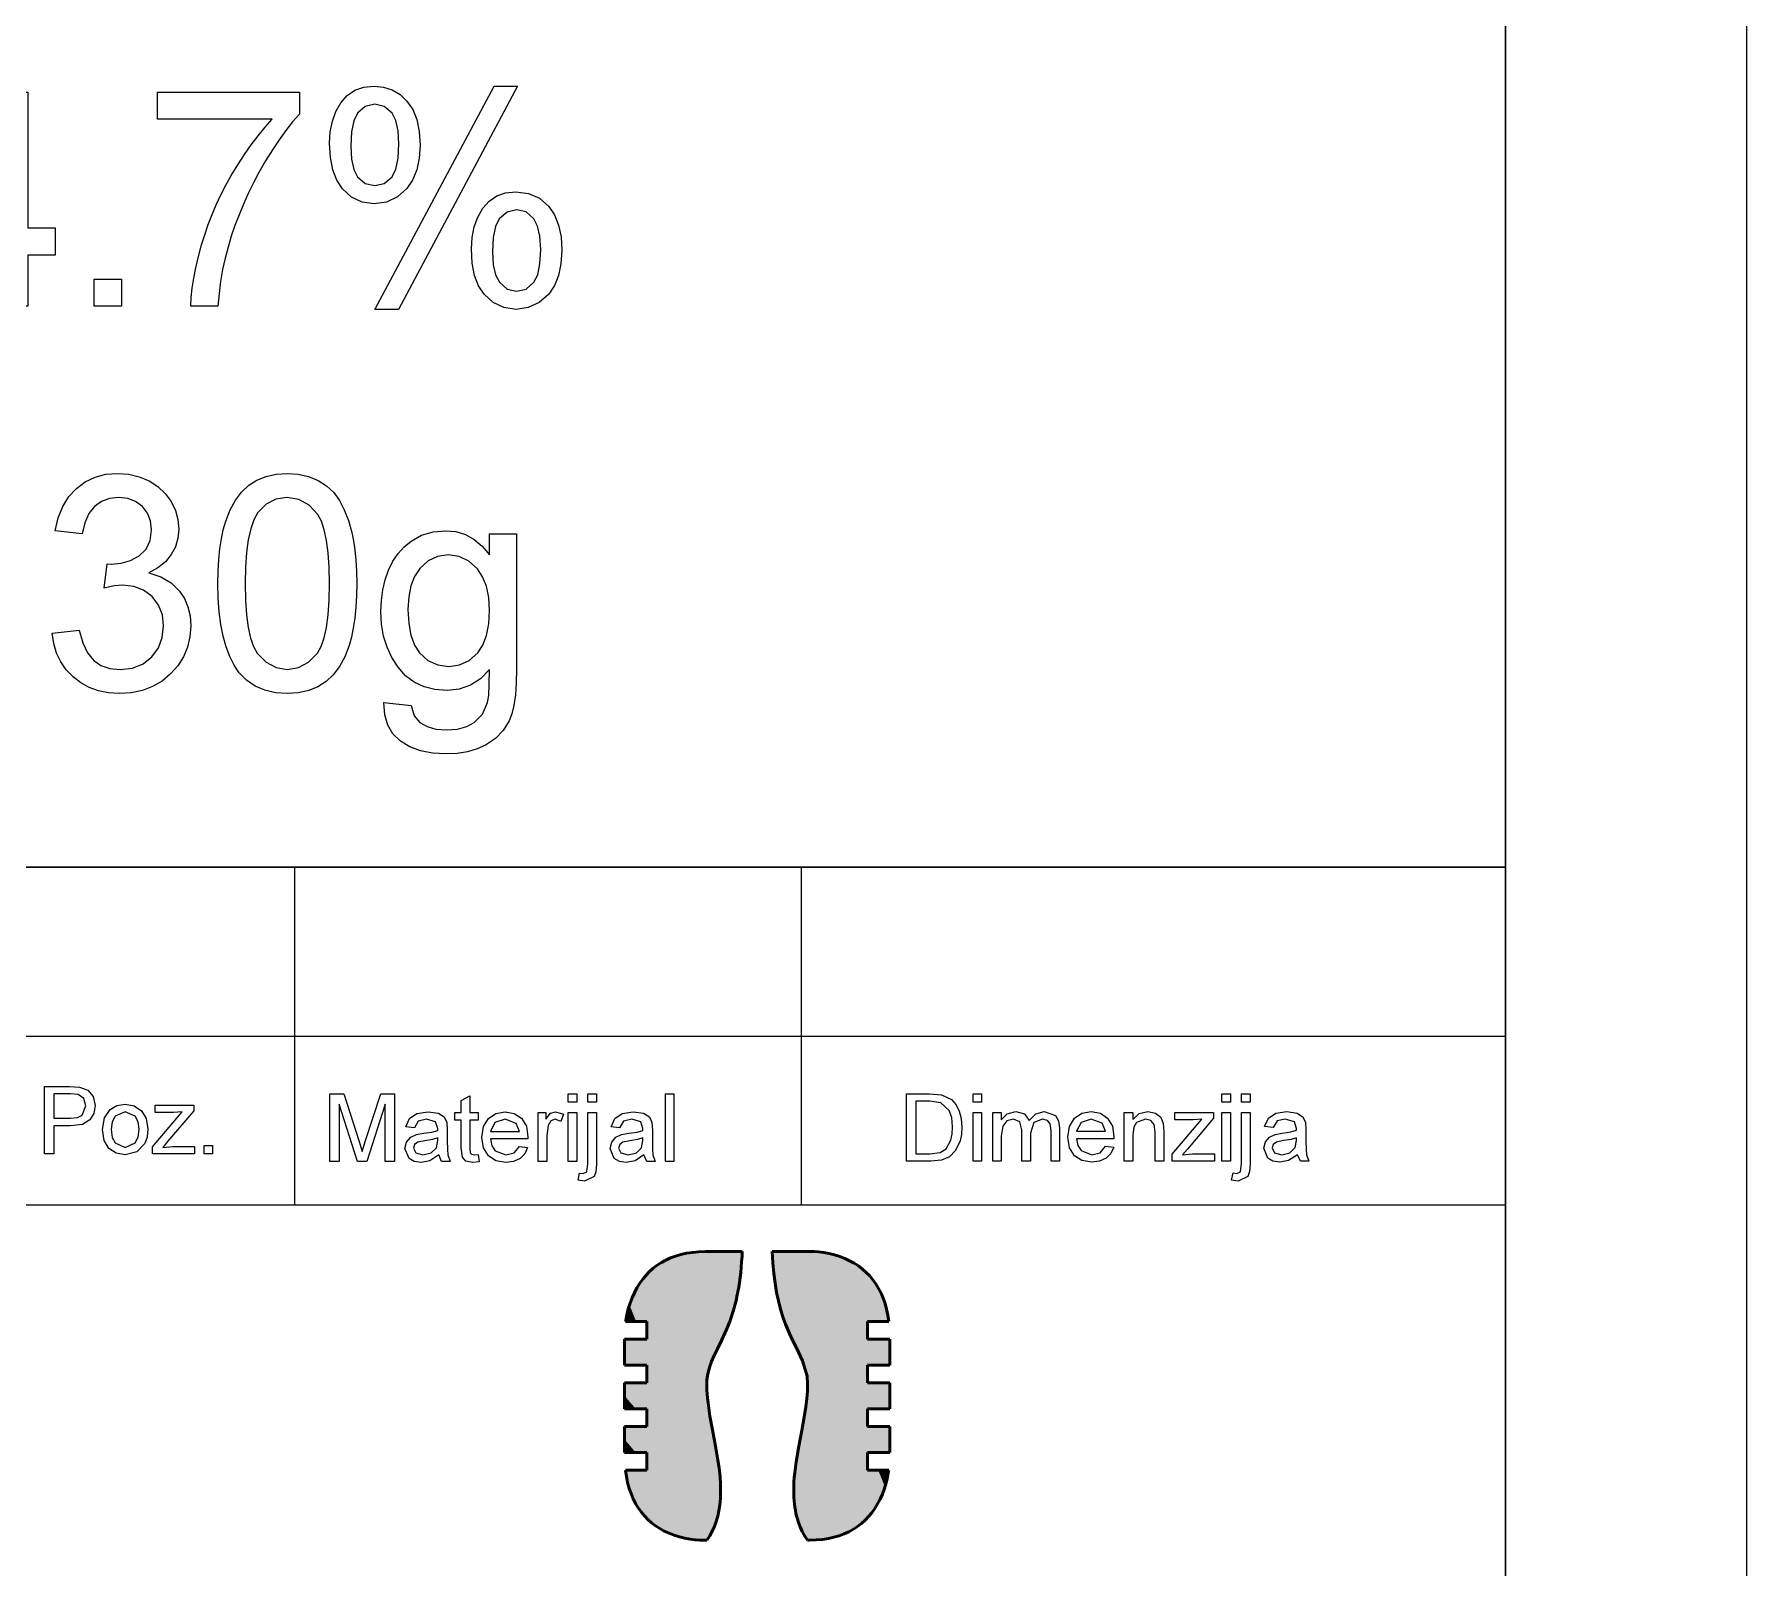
# Model space of a CAD drawing. Extents: x 0 to 297, y 0 to 538.
# Drawn here: x 261.52 to 297, y 25.49 to 57.26 of the extents above; entities that cross this region are included whole.
import ezdxf

# ---------------------------------------------------------------- set-up
doc = ezdxf.new("R2010")
doc.units = 0

msp = doc.modelspace()

# ---------------------------------------------------------------- linework, layer by layer
at = {"color": 7, "lineweight": 13}
for p, q in [((297, 0), (297, 420)), ((142.421, 36.5), (292, 36.5)), ((292, 33), (142.421, 33))]:
    msp.add_line(p, q, dxfattribs=at)
at = {"color": 7, "lineweight": 30}
for p, q in [((292, 5), (292, 415)), ((142.421, 40), (292, 40))]:
    msp.add_line(p, q, dxfattribs=at)
at = {"color": 7, "lineweight": 13, "ltscale": 0.175}
for p, q in [((266.911, 40), (266.911, 33)), ((277.411, 40), (277.411, 33))]:
    msp.add_line(p, q, dxfattribs=at)
at = {"color": 7, "lineweight": 13}
for points in [[(260.826, 51.623), (260.826, 52.685), (258.826, 52.685), (258.826, 53.248), (260.951, 56.06), (261.388, 56.06), (261.388, 53.248), (261.951, 53.248), (261.951, 52.685), (261.388, 52.685), (261.388, 51.623)], [(264.076, 55.498), (264.076, 56.06), (267.013, 56.06), (267.013, 55.605), (266.872, 55.444), (266.732, 55.266), (266.592, 55.072), (266.453, 54.862), (266.314, 54.636), (266.175, 54.394), (266.06, 54.178), (265.953, 53.961), (265.854, 53.742), (265.762, 53.521), (265.678, 53.298), (265.602, 53.074), (265.534, 52.848), (265.473, 52.62), (265.422, 52.383), (265.38, 52.138), (265.348, 51.885), (265.326, 51.623), (264.763, 51.623), (264.772, 51.804), (264.792, 51.998), (264.824, 52.204), (264.867, 52.422), (264.921, 52.652), (264.987, 52.894), (265.052, 53.106), (265.124, 53.315), (265.204, 53.523), (265.292, 53.728), (265.387, 53.931), (265.49, 54.132), (265.6, 54.331), (265.735, 54.556), (265.873, 54.768), (266.013, 54.969), (266.156, 55.157), (266.302, 55.333), (266.451, 55.498)], [(267.638, 55), (267.653, 55.237), (267.697, 55.456), (267.771, 55.657), (267.874, 55.839), (268.006, 55.99), (268.164, 56.099), (268.348, 56.163), (268.559, 56.185), (268.757, 56.166), (268.936, 56.108), (269.098, 56.011), (269.242, 55.875), (269.361, 55.702), (269.445, 55.493), (269.496, 55.247), (269.513, 54.964), (269.496, 54.689), (269.445, 54.447), (269.359, 54.238), (269.24, 54.063), (269.043, 53.888), (268.818, 53.783), (268.565, 53.748), (268.315, 53.782), (268.094, 53.886), (267.903, 54.059), (267.787, 54.235), (267.704, 54.45), (267.655, 54.705)], [(268.577, 51.56), (271.048, 56.185), (271.535, 56.185), (269.064, 51.56)], [(268.574, 55.81), (268.378, 55.764), (268.218, 55.625), (268.139, 55.466), (268.091, 55.239), (268.076, 54.942), (268.091, 54.671), (268.139, 54.459), (268.219, 54.307), (268.379, 54.169), (268.574, 54.123), (268.772, 54.169), (268.933, 54.308), (269.012, 54.466), (269.06, 54.692), (269.076, 54.987), (269.06, 55.26), (269.012, 55.473), (268.932, 55.626), (268.771, 55.764)], [(270.576, 52.812), (270.59, 53.051), (270.634, 53.271), (270.708, 53.472), (270.811, 53.653), (270.943, 53.804), (271.101, 53.912), (271.286, 53.976), (271.498, 53.998), (271.757, 53.963), (271.985, 53.86), (272.18, 53.688), (272.299, 53.515), (272.383, 53.305), (272.434, 53.059), (272.451, 52.777), (272.433, 52.501), (272.382, 52.259), (272.297, 52.051), (272.178, 51.876), (271.981, 51.7), (271.756, 51.595), (271.501, 51.56), (271.251, 51.595), (271.031, 51.699), (270.84, 51.873), (270.724, 52.049), (270.642, 52.264), (270.592, 52.519)], [(271.513, 53.623), (271.315, 53.576), (271.155, 53.437), (271.076, 53.279), (271.029, 53.051), (271.013, 52.754), (271.029, 52.485), (271.077, 52.273), (271.157, 52.121), (271.317, 51.981), (271.51, 51.935), (271.71, 51.981), (271.871, 52.121), (271.95, 52.278), (271.997, 52.505), (272.013, 52.799), (271.997, 53.073), (271.949, 53.286), (271.869, 53.438), (271.709, 53.577)], [(262.763, 51.623), (262.763, 52.185), (263.326, 52.185), (263.326, 51.623)], [(261.888, 44.849), (262.451, 44.911), (262.524, 44.65), (262.624, 44.443), (262.748, 44.289), (262.902, 44.183), (263.086, 44.12), (263.303, 44.099), (263.557, 44.127), (263.775, 44.214), (263.956, 44.359), (264.092, 44.546), (264.173, 44.761), (264.201, 45.003), (264.174, 45.233), (264.094, 45.434), (263.96, 45.608), (263.785, 45.74), (263.581, 45.82), (263.348, 45.847), (263.178, 45.831), (262.97, 45.786), (263.03, 46.286), (263.115, 46.279), (263.322, 46.299), (263.515, 46.357), (263.693, 46.454), (263.836, 46.592), (263.922, 46.772), (263.951, 46.994), (263.929, 47.175), (263.866, 47.334), (263.76, 47.472), (263.62, 47.577), (263.456, 47.64), (263.267, 47.661), (263.079, 47.64), (262.913, 47.578), (262.769, 47.474), (262.652, 47.328), (262.567, 47.14), (262.513, 46.911), (261.951, 46.974), (262.015, 47.24), (262.11, 47.475), (262.236, 47.679), (262.392, 47.85), (262.575, 47.986), (262.779, 48.083), (263.004, 48.142), (263.249, 48.161), (263.479, 48.144), (263.696, 48.092), (263.9, 48.005), (264.083, 47.888), (264.235, 47.746), (264.355, 47.578), (264.443, 47.394), (264.495, 47.203), (264.513, 47.004), (264.496, 46.817), (264.444, 46.642), (264.357, 46.479), (264.237, 46.332), (264.083, 46.206), (263.897, 46.102), (264.143, 46.019), (264.354, 45.893), (264.528, 45.722), (264.631, 45.569), (264.704, 45.397), (264.748, 45.208), (264.763, 45), (264.746, 44.773), (264.696, 44.56), (264.612, 44.361), (264.495, 44.176), (264.344, 44.006), (264.167, 43.859), (263.973, 43.745), (263.761, 43.664), (263.531, 43.615), (263.284, 43.599), (263.06, 43.612), (262.852, 43.654), (262.66, 43.724), (262.484, 43.821), (262.324, 43.947), (262.184, 44.094), (262.071, 44.258), (261.983, 44.438), (261.923, 44.635)], [(265.326, 45.878), (265.33, 46.134), (265.343, 46.374), (265.366, 46.597), (265.397, 46.804), (265.437, 46.995), (265.487, 47.169), (265.577, 47.403), (265.687, 47.605), (265.816, 47.775), (265.965, 47.914), (266.133, 48.022), (266.323, 48.099), (266.533, 48.146), (266.763, 48.161), (266.991, 48.145), (267.204, 48.097), (267.401, 48.016), (267.576, 47.906), (267.724, 47.767), (267.844, 47.599), (267.943, 47.404), (268.029, 47.182), (268.101, 46.934), (268.137, 46.767), (268.165, 46.577), (268.185, 46.366), (268.197, 46.133), (268.201, 45.878), (268.196, 45.624), (268.183, 45.386), (268.161, 45.164), (268.13, 44.957), (268.09, 44.767), (268.041, 44.593), (267.952, 44.36), (267.843, 44.157), (267.714, 43.986), (267.565, 43.847), (267.396, 43.738), (267.206, 43.661), (266.995, 43.614), (266.763, 43.599), (266.519, 43.616), (266.297, 43.668), (266.097, 43.754), (265.918, 43.875), (265.762, 44.03), (265.66, 44.188), (265.571, 44.367), (265.496, 44.566), (265.435, 44.787), (265.387, 45.028), (265.353, 45.291), (265.332, 45.574)], [(265.888, 45.88), (265.895, 45.533), (265.916, 45.23), (265.951, 44.968), (266, 44.749), (266.063, 44.572), (266.14, 44.438), (266.322, 44.249), (266.529, 44.136), (266.763, 44.099), (266.997, 44.136), (267.204, 44.25), (267.386, 44.439), (267.463, 44.574), (267.526, 44.751), (267.575, 44.97), (267.61, 45.231), (267.631, 45.534), (267.638, 45.88), (267.631, 46.218), (267.611, 46.516), (267.577, 46.774), (267.529, 46.992), (267.468, 47.17), (267.393, 47.308), (267.214, 47.504), (267.002, 47.622), (266.757, 47.661), (266.525, 47.626), (266.323, 47.523), (266.15, 47.35), (266.07, 47.198), (266.004, 47.009), (265.953, 46.783), (265.917, 46.519), (265.895, 46.218)], [(268.763, 43.411), (269.326, 43.349), (269.388, 43.14), (269.508, 42.997), (269.659, 42.915), (269.841, 42.865), (270.057, 42.849), (270.288, 42.865), (270.481, 42.915), (270.636, 42.997), (270.806, 43.175), (270.911, 43.413), (270.935, 43.562), (270.948, 43.79), (270.951, 44.099), (270.763, 43.907), (270.555, 43.77), (270.324, 43.688), (270.072, 43.661), (269.822, 43.68), (269.595, 43.738), (269.393, 43.835), (269.214, 43.969), (269.059, 44.143), (268.93, 44.343), (268.83, 44.559), (268.758, 44.79), (268.715, 45.037), (268.701, 45.299), (268.711, 45.526), (268.741, 45.745), (268.791, 45.954), (268.861, 46.155), (268.951, 46.34), (269.058, 46.502), (269.184, 46.642), (269.327, 46.76), (269.543, 46.879), (269.782, 46.95), (270.044, 46.974), (270.256, 46.954), (270.453, 46.894), (270.634, 46.794), (270.8, 46.654), (270.951, 46.474), (270.951, 46.911), (271.513, 46.911), (271.513, 44.105), (271.507, 43.82), (271.488, 43.57), (271.457, 43.355), (271.414, 43.176), (271.359, 43.032), (271.236, 42.836), (271.073, 42.669), (270.87, 42.532), (270.693, 42.452), (270.497, 42.394), (270.281, 42.36), (270.046, 42.349), (269.77, 42.365), (269.522, 42.415), (269.301, 42.497), (269.108, 42.613), (268.952, 42.762), (268.843, 42.945), (268.78, 43.161)], [(269.263, 45.338), (269.278, 45.052), (269.323, 44.807), (269.398, 44.604), (269.503, 44.443), (269.677, 44.286), (269.878, 44.192), (270.106, 44.161), (270.332, 44.192), (270.532, 44.286), (270.707, 44.441), (270.814, 44.601), (270.89, 44.801), (270.935, 45.041), (270.951, 45.32), (270.935, 45.589), (270.888, 45.822), (270.81, 46.02), (270.7, 46.183), (270.522, 46.344), (270.321, 46.441), (270.097, 46.474), (269.877, 46.442), (269.68, 46.346), (269.506, 46.187), (269.4, 46.027), (269.324, 45.832), (269.278, 45.602)], [(261.731, 34.06), (261.731, 35.46), (262.25, 35.46), (262.46, 35.447), (262.629, 35.383), (262.74, 35.25), (262.781, 35.062), (262.754, 34.9), (262.671, 34.765), (262.517, 34.674), (262.274, 34.643), (261.926, 34.643), (261.926, 34.06)], [(261.926, 34.799), (262.272, 34.799), (262.418, 34.816), (262.515, 34.867), (262.587, 35.057), (262.545, 35.209), (262.433, 35.292), (262.268, 35.305), (261.926, 35.305)], [(267.645, 33.905), (267.645, 35.305), (267.934, 35.305), (268.252, 34.32), (268.316, 34.113), (268.386, 34.337), (268.701, 35.305), (268.987, 35.305), (268.987, 33.905), (268.792, 33.905), (268.792, 35.091), (268.412, 33.905), (268.217, 33.905), (267.84, 35.091), (267.84, 33.905)], [(270.717, 34.051), (270.737, 33.9), (270.607, 33.885), (270.461, 33.914), (270.389, 33.991), (270.367, 34.189), (270.367, 34.76), (270.231, 34.76), (270.231, 34.916), (270.367, 34.916), (270.367, 35.166), (270.542, 35.268), (270.542, 34.916), (270.717, 34.916), (270.717, 34.76), (270.542, 34.76), (270.542, 34.179), (270.552, 34.086), (270.581, 34.053), (270.641, 34.041)], [(272.584, 35.13), (272.584, 35.305), (272.759, 35.305), (272.759, 35.13)], [(272.992, 35.13), (272.992, 35.305), (273.167, 35.305), (273.167, 35.13)], [(274.598, 33.905), (274.598, 35.305), (274.773, 35.305), (274.773, 33.905)], [(279.592, 33.908), (279.592, 35.308), (280.07, 35.308), (280.317, 35.288), (280.521, 35.188), (280.617, 35.081), (280.685, 34.948), (280.726, 34.792), (280.74, 34.616), (280.73, 34.465), (280.703, 34.333), (280.608, 34.129), (280.482, 34.002), (280.316, 33.932), (280.093, 33.908)], [(279.787, 34.064), (280.077, 34.064), (280.288, 34.09), (280.41, 34.164), (280.51, 34.344), (280.536, 34.469), (280.545, 34.619), (280.528, 34.816), (280.475, 34.962), (280.305, 35.123), (280.072, 35.152), (279.787, 35.152)], [(280.973, 35.133), (280.973, 35.308), (281.148, 35.308), (281.148, 35.133)], [(286.126, 35.133), (286.126, 35.308), (286.301, 35.308), (286.301, 35.133)], [(286.534, 35.133), (286.534, 35.308), (286.709, 35.308), (286.709, 35.133)], [(262.937, 34.566), (262.975, 34.809), (263.091, 34.979), (263.233, 35.063), (263.404, 35.091), (263.591, 35.057), (263.74, 34.955), (263.838, 34.793), (263.87, 34.58), (263.856, 34.407), (263.813, 34.275), (263.645, 34.102), (263.404, 34.041), (263.215, 34.074), (263.066, 34.176), (262.969, 34.341)], [(263.112, 34.566), (263.133, 34.404), (263.195, 34.288), (263.404, 34.196), (263.612, 34.289), (263.675, 34.406), (263.695, 34.571), (263.674, 34.729), (263.612, 34.843), (263.404, 34.935), (263.195, 34.843), (263.133, 34.728)], [(263.968, 34.06), (263.968, 34.207), (264.582, 34.935), (264.405, 34.916), (264.026, 34.916), (264.026, 35.071), (264.823, 35.071), (264.823, 34.955), (264.283, 34.315), (264.183, 34.196), (264.391, 34.216), (264.843, 34.216), (264.843, 34.06)], [(269.901, 34.041), (269.717, 33.921), (269.534, 33.885), (269.392, 33.906), (269.287, 33.966), (269.201, 34.173), (269.233, 34.308), (269.319, 34.406), (269.438, 34.462), (269.585, 34.488), (269.759, 34.515), (269.88, 34.547), (269.881, 34.588), (269.835, 34.726), (269.648, 34.78), (269.477, 34.741), (269.395, 34.605), (269.22, 34.624), (269.296, 34.798), (269.449, 34.9), (269.681, 34.935), (269.893, 34.905), (270.013, 34.827), (270.067, 34.709), (270.076, 34.556), (270.076, 34.338), (270.079, 34.15), (270.087, 34.041), (270.134, 33.905), (269.959, 33.905)], [(271.571, 34.216), (271.742, 34.197), (271.681, 34.065), (271.584, 33.967), (271.452, 33.906), (271.288, 33.885), (271.084, 33.919), (270.928, 34.021), (270.828, 34.184), (270.795, 34.402), (270.829, 34.627), (270.929, 34.795), (271.084, 34.9), (271.278, 34.935), (271.466, 34.901), (271.617, 34.799), (271.715, 34.636), (271.748, 34.416), (271.747, 34.372), (270.97, 34.372), (271, 34.23), (271.069, 34.126), (271.291, 34.041), (271.46, 34.083)], [(270.97, 34.527), (271.573, 34.527), (271.504, 34.694), (271.277, 34.78), (271.065, 34.711)], [(271.962, 33.905), (271.962, 34.916), (272.117, 34.916), (272.117, 34.781), (272.219, 34.905), (272.322, 34.935), (272.487, 34.887), (272.431, 34.731), (272.315, 34.78), (272.223, 34.745), (272.164, 34.65), (272.137, 34.445), (272.137, 33.905)], [(272.584, 33.905), (272.584, 34.916), (272.759, 34.916), (272.759, 33.905)], [(272.786, 33.515), (272.818, 33.665), (272.895, 33.652), (272.968, 33.687), (272.992, 33.859), (272.992, 34.916), (273.167, 34.916), (273.167, 33.851), (273.155, 33.693), (273.12, 33.592), (272.918, 33.497)], [(274.151, 34.041), (273.967, 33.921), (273.785, 33.885), (273.643, 33.906), (273.538, 33.966), (273.451, 34.173), (273.484, 34.308), (273.569, 34.406), (273.688, 34.462), (273.836, 34.488), (274.01, 34.515), (274.131, 34.547), (274.132, 34.588), (274.085, 34.726), (273.898, 34.78), (273.727, 34.741), (273.646, 34.605), (273.471, 34.624), (273.547, 34.798), (273.699, 34.9), (273.931, 34.935), (274.144, 34.905), (274.264, 34.827), (274.318, 34.709), (274.326, 34.556), (274.326, 34.338), (274.329, 34.15), (274.338, 34.041), (274.384, 33.905), (274.21, 33.905)], [(280.973, 33.908), (280.973, 34.919), (281.148, 34.919), (281.148, 33.908)], [(281.381, 33.908), (281.381, 34.919), (281.556, 34.919), (281.556, 34.767), (281.679, 34.891), (281.854, 34.939), (282.033, 34.89), (282.132, 34.755), (282.271, 34.893), (282.447, 34.939), (282.68, 34.855), (282.741, 34.75), (282.762, 34.6), (282.762, 33.908), (282.587, 33.908), (282.587, 34.538), (282.57, 34.684), (282.51, 34.756), (282.407, 34.783), (282.23, 34.713), (282.159, 34.489), (282.159, 33.908), (281.984, 33.908), (281.984, 34.557), (281.942, 34.727), (281.806, 34.783), (281.673, 34.745), (281.584, 34.635), (281.556, 34.426), (281.556, 33.908)], [(283.713, 34.219), (283.884, 34.2), (283.823, 34.068), (283.725, 33.97), (283.593, 33.909), (283.429, 33.889), (283.226, 33.923), (283.07, 34.024), (282.97, 34.187), (282.937, 34.405), (282.97, 34.63), (283.071, 34.799), (283.225, 34.904), (283.42, 34.939), (283.608, 34.905), (283.758, 34.802), (283.857, 34.639), (283.89, 34.42), (283.889, 34.375), (283.112, 34.375), (283.142, 34.233), (283.211, 34.129), (283.433, 34.044), (283.602, 34.086)], [(283.112, 34.53), (283.715, 34.53), (283.645, 34.697), (283.419, 34.783), (283.207, 34.714)], [(284.104, 33.908), (284.104, 34.919), (284.279, 34.919), (284.279, 34.776), (284.41, 34.898), (284.588, 34.939), (284.75, 34.906), (284.86, 34.82), (284.911, 34.694), (284.92, 34.528), (284.92, 33.908), (284.745, 33.908), (284.745, 34.516), (284.726, 34.671), (284.657, 34.752), (284.54, 34.783), (284.356, 34.714), (284.298, 34.615), (284.279, 34.454), (284.279, 33.908)], [(285.095, 33.908), (285.095, 34.054), (285.71, 34.783), (285.532, 34.764), (285.154, 34.764), (285.154, 34.919), (285.951, 34.919), (285.951, 34.803), (285.411, 34.163), (285.31, 34.044), (285.519, 34.064), (285.97, 34.064), (285.97, 33.908)], [(286.126, 33.908), (286.126, 34.919), (286.301, 34.919), (286.301, 33.908)], [(286.328, 33.519), (286.36, 33.669), (286.436, 33.655), (286.51, 33.69), (286.534, 33.862), (286.534, 34.919), (286.709, 34.919), (286.709, 33.854), (286.697, 33.696), (286.661, 33.595), (286.46, 33.5)], [(287.693, 34.044), (287.509, 33.924), (287.326, 33.889), (287.184, 33.909), (287.079, 33.97), (286.993, 34.177), (287.026, 34.312), (287.111, 34.409), (287.23, 34.466), (287.377, 34.491), (287.551, 34.518), (287.673, 34.55), (287.673, 34.591), (287.627, 34.729), (287.44, 34.783), (287.269, 34.744), (287.187, 34.608), (287.012, 34.627), (287.088, 34.801), (287.241, 34.903), (287.473, 34.939), (287.685, 34.908), (287.805, 34.83), (287.859, 34.712), (287.868, 34.559), (287.868, 34.342), (287.871, 34.153), (287.88, 34.044), (287.926, 33.908), (287.751, 33.908)], [(265.037, 34.06), (265.037, 34.235), (265.212, 34.235), (265.212, 34.06)], [(269.881, 34.391), (269.768, 34.36), (269.61, 34.334), (269.464, 34.303), (269.399, 34.254), (269.376, 34.182), (269.426, 34.081), (269.573, 34.041), (269.744, 34.082), (269.854, 34.189), (269.88, 34.337)], [(274.132, 34.391), (274.019, 34.36), (273.86, 34.334), (273.715, 34.303), (273.649, 34.254), (273.626, 34.182), (273.676, 34.081), (273.824, 34.041), (273.994, 34.082), (274.104, 34.189), (274.131, 34.337)], [(287.673, 34.394), (287.56, 34.363), (287.402, 34.337), (287.257, 34.307), (287.191, 34.257), (287.168, 34.185), (287.218, 34.085), (287.365, 34.044), (287.536, 34.086), (287.646, 34.192), (287.673, 34.34)]]:
    msp.add_lwpolyline(points, close=True, dxfattribs=at)
at = {"color": 142, "lineweight": 50}
for points in [[(275.424, 32.037), (275.286, 32.033), (275.156, 32.022), (275.033, 32.003), (274.917, 31.977), (274.808, 31.945), (274.704, 31.907), (274.606, 31.862), (274.514, 31.812), (274.427, 31.755), (274.345, 31.693), (274.268, 31.624), (274.195, 31.549), (274.128, 31.468), (274.065, 31.38), (274.007, 31.286), (273.953, 31.186), (273.906, 31.079), (273.863, 30.967), (273.827, 30.85), (273.798, 30.729), (273.775, 30.607), (273.772, 30.587)], [(276.188, 32.037), (275.806, 32.037), (275.424, 32.037)], [(275.453, 29.278), (275.457, 29.376), (275.468, 29.47), (275.487, 29.563), (275.515, 29.657), (275.551, 29.757), (275.602, 29.872), (275.675, 30.022), (275.768, 30.209), (275.864, 30.42), (275.898, 30.504), (275.932, 30.592), (275.961, 30.674), (275.989, 30.759), (276.014, 30.843), (276.037, 30.93), (276.059, 31.017), (276.079, 31.109), (276.098, 31.201), (276.115, 31.297), (276.13, 31.395), (276.145, 31.498), (276.157, 31.603), (276.167, 31.713), (276.176, 31.826), (276.184, 31.943), (276.188, 32.037)], [(273.772, 30.587), (273.991, 30.587), (274.21, 30.587)], [(274.21, 30.587), (274.21, 30.404), (274.21, 30.221)], [(274.21, 30.221), (273.981, 30.221), (273.752, 30.221)], [(273.752, 30.221), (273.752, 29.952), (273.752, 29.683)], [(273.752, 29.683), (273.981, 29.683), (274.21, 29.683)], [(274.21, 29.683), (274.21, 29.5), (274.21, 29.317)], [(274.21, 29.317), (273.981, 29.317), (273.752, 29.317)], [(273.752, 29.317), (273.752, 29.048), (273.752, 28.779)], [(275.458, 26.06), (275.515, 26.149), (275.566, 26.243), (275.61, 26.341), (275.648, 26.445), (275.68, 26.553), (275.705, 26.668), (275.724, 26.79), (275.736, 26.919), (275.74, 27.059), (275.738, 27.209), (275.728, 27.373), (275.708, 27.554), (275.679, 27.76), (275.637, 28.005), (275.572, 28.346), (275.52, 28.631), (275.479, 28.907), (275.468, 29), (275.46, 29.091), (275.456, 29.169), (275.453, 29.244), (275.453, 29.278)], [(273.752, 28.779), (273.981, 28.779), (274.21, 28.779)], [(274.21, 28.779), (274.21, 28.596), (274.21, 28.413)], [(274.21, 28.413), (273.981, 28.413), (273.752, 28.413)], [(273.752, 28.413), (273.752, 28.144), (273.752, 27.875)], [(273.752, 27.875), (273.981, 27.875), (274.21, 27.875)], [(274.21, 27.875), (274.21, 27.692), (274.21, 27.509)], [(274.21, 27.509), (273.989, 27.509), (273.769, 27.509)], [(273.769, 27.509), (273.788, 27.376), (273.813, 27.25), (273.846, 27.132), (273.884, 27.022), (273.928, 26.918), (273.978, 26.82), (274.033, 26.729), (274.094, 26.644), (274.16, 26.564), (274.232, 26.49), (274.309, 26.421), (274.392, 26.358), (274.48, 26.3), (274.574, 26.247), (274.673, 26.201), (274.777, 26.16), (274.886, 26.126), (274.997, 26.098), (275.108, 26.078), (275.215, 26.065), (275.305, 26.06), (275.322, 26.06)], [(275.322, 26.06), (275.39, 26.06), (275.458, 26.06)]]:
    msp.add_lwpolyline(points, dxfattribs=at)
at = {"color": 9, "lineweight": 50}
for points in [[(277.673, 32.037), (277.24, 32.037), (276.807, 32.037)], [(276.807, 32.037), (276.821, 31.802), (276.841, 31.584), (276.867, 31.381), (276.899, 31.192), (276.937, 31.014), (276.98, 30.848), (277.029, 30.689), (277.084, 30.536), (277.146, 30.386), (277.218, 30.229), (277.31, 30.043), (277.438, 29.773), (277.522, 29.502), (277.53, 29.454), (277.536, 29.405), (277.54, 29.356), (277.542, 29.306), (277.543, 29.278)], [(279.225, 30.587), (279.206, 30.72), (279.18, 30.846), (279.147, 30.963), (279.108, 31.074), (279.064, 31.178), (279.013, 31.275), (278.957, 31.366), (278.896, 31.452), (278.829, 31.532), (278.757, 31.606), (278.679, 31.675), (278.595, 31.739), (278.506, 31.797), (278.412, 31.849), (278.312, 31.896), (278.208, 31.937), (278.099, 31.971), (277.988, 31.999), (277.877, 32.019), (277.771, 32.032), (277.684, 32.037), (277.673, 32.037)], [(278.786, 30.221), (278.786, 30.404), (278.786, 30.587)], [(278.786, 30.587), (279.006, 30.587), (279.225, 30.587)], [(279.243, 30.221), (279.015, 30.221), (278.786, 30.221)], [(279.243, 29.683), (279.243, 29.952), (279.243, 30.221)], [(278.786, 29.317), (278.786, 29.5), (278.786, 29.683)], [(278.786, 29.683), (279.015, 29.683), (279.243, 29.683)], [(277.543, 29.278), (277.539, 29.145), (277.527, 28.994), (277.505, 28.819), (277.472, 28.609), (277.42, 28.331), (277.359, 28.008), (277.305, 27.682), (277.289, 27.568), (277.276, 27.454), (277.267, 27.359), (277.26, 27.264), (277.257, 27.18), (277.255, 27.096), (277.256, 27.02), (277.259, 26.945), (277.263, 26.875), (277.27, 26.806), (277.278, 26.741), (277.289, 26.677), (277.301, 26.617), (277.315, 26.557), (277.33, 26.5), (277.347, 26.444), (277.366, 26.391), (277.387, 26.338), (277.408, 26.287), (277.432, 26.237), (277.457, 26.189), (277.485, 26.142), (277.538, 26.06)], [(279.243, 29.317), (279.015, 29.317), (278.786, 29.317)], [(279.243, 28.779), (279.243, 29.048), (279.243, 29.317)], [(278.786, 28.413), (278.786, 28.596), (278.786, 28.779)], [(278.786, 28.779), (279.015, 28.779), (279.243, 28.779)], [(279.243, 28.413), (279.015, 28.413), (278.786, 28.413)], [(279.243, 27.875), (279.243, 28.144), (279.243, 28.413)], [(278.786, 27.509), (278.786, 27.692), (278.786, 27.875)], [(278.786, 27.875), (279.015, 27.875), (279.243, 27.875)], [(277.582, 26.06), (277.72, 26.063), (277.85, 26.075), (277.972, 26.094), (278.088, 26.119), (278.197, 26.151), (278.3, 26.189), (278.398, 26.234), (278.49, 26.284), (278.576, 26.341), (278.658, 26.404), (278.735, 26.472), (278.807, 26.547), (278.874, 26.628), (278.936, 26.715), (278.994, 26.809), (279.046, 26.909), (279.093, 27.015), (279.135, 27.127), (279.17, 27.245), (279.199, 27.366), (279.221, 27.487), (279.225, 27.509)], [(279.225, 27.509), (279.005, 27.509), (278.786, 27.509)], [(277.538, 26.06), (277.56, 26.06), (277.582, 26.06)]]:
    msp.add_lwpolyline(points, dxfattribs=at)
at = {"color": 142, "lineweight": 5}
for points in [[(275.424, 32.037), (274.758, 31.928), (275.322, 26.06), (275.239, 26.063)], [(275.424, 32.037), (275.322, 26.06), (275.458, 26.06), (275.39, 26.06)], [(275.424, 32.037), (275.458, 26.06), (275.806, 32.037), (275.453, 29.278)], [(275.453, 29.278), (275.557, 29.77), (275.806, 32.037), (275.897, 30.5)], [(275.806, 32.037), (275.897, 30.5), (276.188, 32.037), (276.058, 31.011)], [(276.188, 32.037), (276.058, 31.011), (276.167, 31.71)], [(274.103, 31.435), (274.21, 30.587), (274.497, 31.801)], [(274.745, 26.172), (274.497, 31.801), (274.285, 26.441), (274.21, 30.587)], [(275.239, 26.063), (274.758, 31.928), (274.745, 26.172), (274.497, 31.801)], [(274.103, 31.435), (273.852, 30.932), (274.21, 30.587), (273.991, 30.587)], [(273.991, 30.587), (273.852, 30.932), (273.772, 30.587)], [(274.285, 26.441), (274.21, 30.587), (274.21, 30.404)], [(273.752, 30.221), (273.981, 29.683), (273.981, 30.221), (274.21, 29.683)], [(273.752, 29.952), (273.752, 29.683), (273.752, 30.221), (273.981, 29.683)], [(273.981, 30.221), (274.21, 29.683), (274.21, 30.221), (274.285, 26.441)], [(274.21, 30.221), (274.285, 26.441), (274.21, 30.404)], [(274.21, 29.683), (274.21, 29.5), (274.285, 26.441), (274.21, 29.317)], [(274.21, 28.779), (273.981, 29.317), (273.981, 28.779), (273.752, 29.317)], [(273.981, 28.779), (273.752, 29.317), (273.752, 29.048)], [(274.285, 26.441), (274.21, 29.317), (274.21, 28.779), (273.981, 29.317)], [(275.604, 28.18), (275.453, 29.278), (275.688, 26.585), (275.458, 26.06)], [(273.981, 28.779), (273.752, 29.048), (273.752, 28.779)], [(274.21, 28.779), (274.21, 28.596), (274.285, 26.441), (274.21, 28.413)], [(274.21, 27.875), (273.981, 28.413), (273.981, 27.875), (273.752, 28.413)], [(273.981, 27.875), (273.752, 28.413), (273.752, 28.144)], [(274.285, 26.441), (274.21, 28.413), (274.21, 27.875), (273.981, 28.413)], [(273.981, 27.875), (273.752, 28.144), (273.752, 27.875)], [(275.604, 28.18), (275.688, 26.585), (275.736, 27.251)], [(274.285, 26.441), (274.21, 27.875), (274.21, 27.509), (274.21, 27.692)], [(273.949, 26.875), (273.989, 27.509), (273.769, 27.509)], [(274.285, 26.441), (274.21, 27.509), (273.949, 26.875), (273.989, 27.509)]]:
    msp.add_solid(points, dxfattribs=at)
at = {"color": 9, "lineweight": 5}
for points in [[(276.951, 30.958), (277.24, 32.037), (276.807, 32.037)], [(276.951, 30.958), (277.226, 30.213), (277.24, 32.037), (277.447, 29.751)], [(277.24, 32.037), (277.447, 29.751), (277.673, 32.037), (277.543, 29.278)], [(277.582, 26.06), (277.673, 32.037), (277.56, 26.06), (277.543, 29.278)], [(278.247, 26.168), (277.673, 32.037), (277.582, 26.06)], [(278.247, 26.168), (278.242, 31.925), (277.673, 32.037), (277.75, 32.034)], [(278.247, 26.168), (278.507, 26.295), (278.242, 31.925), (278.704, 31.654)], [(278.507, 26.295), (278.786, 27.509), (278.704, 31.654), (278.786, 30.587)], [(278.704, 31.654), (278.786, 30.587), (279.043, 31.22), (279.006, 30.587)], [(279.043, 31.22), (279.006, 30.587), (279.225, 30.587)], [(278.786, 30.587), (278.786, 27.509), (278.786, 27.875), (278.786, 27.692)], [(278.786, 30.587), (278.786, 27.875), (278.786, 28.596), (278.786, 28.413)], [(278.786, 30.587), (278.786, 28.596), (278.786, 29.317), (278.786, 28.779)], [(278.786, 30.587), (278.786, 29.317), (278.786, 29.683), (278.786, 29.5)], [(278.786, 30.587), (278.786, 29.683), (278.786, 30.404), (278.786, 30.221)], [(279.243, 29.683), (279.015, 30.221), (279.015, 29.683), (278.786, 30.221)], [(279.015, 29.683), (278.786, 30.221), (278.786, 29.683)], [(279.243, 29.952), (279.243, 30.221), (279.243, 29.683), (279.015, 30.221)], [(277.56, 26.06), (277.543, 29.278), (277.538, 26.06), (277.452, 28.497)], [(279.243, 28.779), (279.015, 29.317), (279.015, 28.779), (278.786, 29.317)], [(279.015, 28.779), (278.786, 29.317), (278.786, 28.779)], [(279.243, 29.048), (279.243, 29.317), (279.243, 28.779), (279.015, 29.317)], [(277.538, 26.06), (277.452, 28.497), (277.341, 26.462), (277.3, 27.651)], [(279.243, 27.875), (279.015, 28.413), (279.015, 27.875), (278.786, 28.413)], [(279.015, 27.875), (278.786, 28.413), (278.786, 27.875)], [(279.243, 28.144), (279.243, 28.413), (279.243, 27.875), (279.015, 28.413)], [(277.341, 26.462), (277.3, 27.651), (277.269, 26.813)], [(278.786, 27.509), (278.507, 26.295), (278.899, 26.661)], [(279.005, 27.509), (278.786, 27.509), (279.146, 27.163), (278.899, 26.661)], [(279.005, 27.509), (279.146, 27.163), (279.225, 27.509)]]:
    msp.add_solid(points, dxfattribs=at)

doc.saveas('drawing.dxf')
